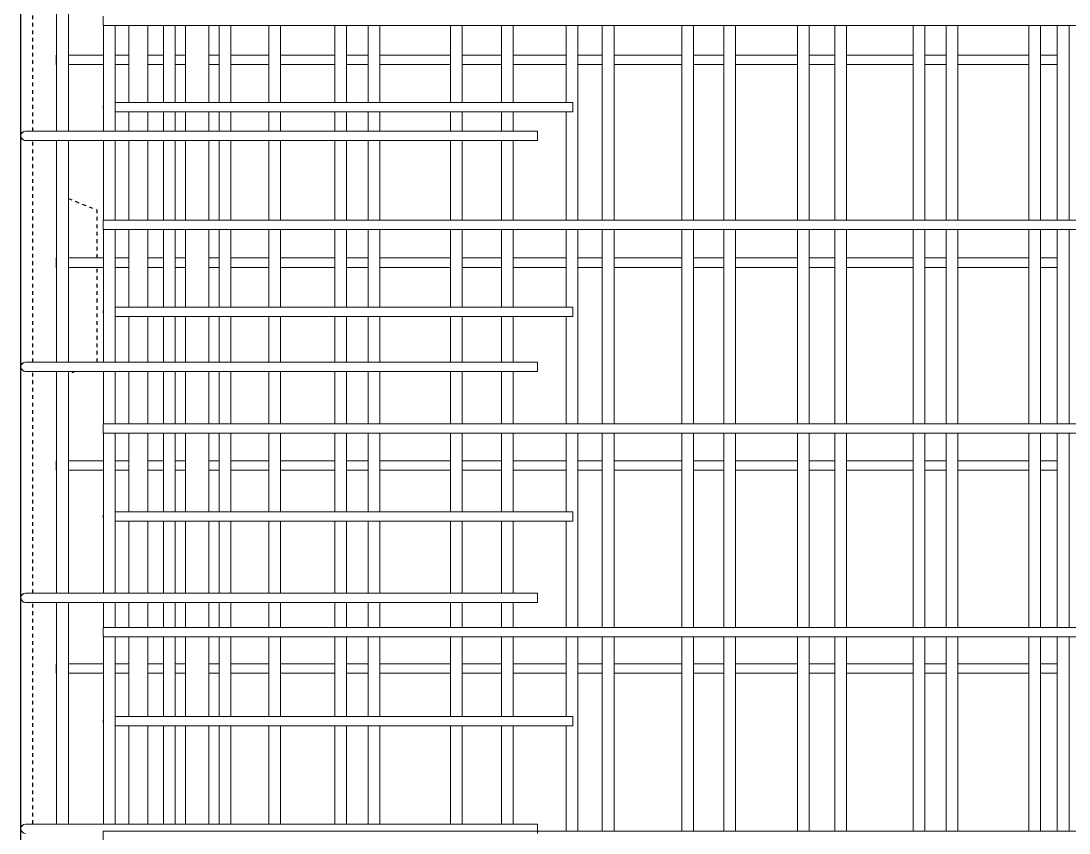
# Model space of a CAD drawing. Header units: millimetres. Extents: x -7118 to 5307, y -2677 to 10400.
# Drawn here: x -4296 to -3404, y 5412 to 6104 of the extents above; entities that cross this region are included whole.
import ezdxf

# ---------------------------------------------------------------- set-up
doc = ezdxf.new("R2010")
doc.units = ezdxf.units.MM
doc.linetypes.add('Dash', pattern=[6.36, 3.18, -3.18])
for name, color, linetype, lineweight in [('A-WALL', 113, 'Continuous', 25), ('A-WALL-HDLN', 110, 'Dash', 25), ('S-RBAR', 171, 'Continuous', 18)]:
    doc.layers.add(name, color=color, linetype=linetype, lineweight=lineweight)

msp = doc.modelspace()

# ---------------------------------------------------------------- linework, layer by layer
at = {"layer": 'A-WALL'}
msp.add_line((-4296.19617, -1395), (-4296.19617, 7060), dxfattribs=at)
at = {"layer": 'A-WALL-HDLN'}
for p, q in [((-4286.19359, 6009.77778), (-4286.19359, 6198.55556)), ((-4286.19359, 5813), (-4286.19359, 6001.77778)), ((-4255.84482, 5952.35946), (-4231.19617, 5942.5)), ((-4231.19617, 5901.73077), (-4231.19617, 5942.5)), ((-4231.19617, 5813), (-4231.19617, 5893.73077)), ((-4286.19359, 5616.22222), (-4286.19359, 5805)), ((-4249.94617, 5805), (-4255.84482, 5802.64054)), ((-4286.19359, 5419.44444), (-4286.19359, 5608.22222))]:
    msp.add_line(p, q, dxfattribs=at)
at = {"layer": 'S-RBAR'}
for p, q in [((-4265.84482, 6009.77778), (-4265.84482, 6198.55556)), ((-4255.84482, 6009.77778), (-4255.84482, 6198.55556)), ((-4226.19617, 6099.63462), (-4226.19617, 6107.63462)), ((-4226.19617, 6099.63462), (-2591.19617, 6099.63462)), ((-4225.89942, 6009.77778), (-4225.89942, 6099.63462)), ((-4215.89942, 6009.77778), (-4215.89942, 6099.63462)), ((-4204.19617, 6034.29412), (-4204.19617, 6099.63462)), ((-4188.19617, 6034.29412), (-4188.19617, 6099.63462)), ((-4174.89211, 6034.29412), (-4174.89211, 6099.63462)), ((-4164.89211, 6034.29412), (-4164.89211, 6099.63462)), ((-4156.19617, 6034.29412), (-4156.19617, 6099.63462)), ((-4136.19617, 6034.29412), (-4136.19617, 6099.63462)), ((-4127.39456, 6034.29412), (-4127.39456, 6099.63462)), ((-4117.39456, 6034.29412), (-4117.39456, 6099.63462)), ((-4085.18941, 6034.29412), (-4085.18941, 6099.63462)), ((-4075.18941, 6034.29412), (-4075.18941, 6099.63462)), ((-4028.8897, 6034.29412), (-4028.8897, 6099.63462)), ((-4018.8897, 6034.29412), (-4018.8897, 6099.63462)), ((-4000.48671, 6034.29412), (-4000.48671, 6099.63462)), ((-3990.48671, 6034.29412), (-3990.48671, 6099.63462)), ((-3930.38485, 6034.29412), (-3930.38485, 6099.63462)), ((-3920.38485, 6034.29412), (-3920.38485, 6099.63462)), ((-3887.03401, 6034.29412), (-3887.03401, 6099.63462)), ((-3877.03401, 6034.29412), (-3877.03401, 6099.63462)), ((-3831.87999, 6034.29412), (-3831.87999, 6099.63462)), ((-3821.87999, 5934.03846), (-3821.87999, 6099.63462)), ((-3801.0813, 5934.03846), (-3801.0813, 6099.63462)), ((-3791.0813, 5934.03846), (-3791.0813, 6099.63462)), ((-3733.37513, 5934.03846), (-3733.37513, 6099.63462)), ((-3723.37513, 5934.03846), (-3723.37513, 6099.63462)), ((-3697.6286, 5934.03846), (-3697.6286, 6099.63462)), ((-3687.6286, 5934.03846), (-3687.6286, 6099.63462)), ((-3634.87027, 5934.03846), (-3634.87027, 6099.63462)), ((-3624.87027, 5934.03846), (-3624.87027, 6099.63462)), ((-3602.9259, 5934.03846), (-3602.9259, 6099.63462)), ((-3592.9259, 5934.03846), (-3592.9259, 6099.63462)), ((-3536.36542, 5934.03846), (-3536.36542, 6099.63462)), ((-3526.36542, 5934.03846), (-3526.36542, 6099.63462)), ((-3508.2232, 5934.03846), (-3508.2232, 6099.63462)), ((-3498.2232, 5934.03846), (-3498.2232, 6099.63462)), ((-3437.86056, 5934.03846), (-3437.86056, 6099.63462)), ((-3427.86056, 5934.03846), (-3427.86056, 6099.63462)), ((-3413.52049, 5934.03846), (-3413.52049, 6099.63462)), ((-3403.52049, 5934.03846), (-3403.52049, 6099.63462)), ((-4266.19617, 6066.55769), (-4266.19617, 6074.55769)), ((-4255.84482, 6074.55769), (-4225.89942, 6074.55769)), ((-4215.89942, 6074.55769), (-4204.19617, 6074.55769)), ((-4188.19617, 6074.55769), (-4174.89211, 6074.55769)), ((-4164.89211, 6074.55769), (-4156.19617, 6074.55769)), ((-4136.19617, 6074.55769), (-4127.39456, 6074.55769)), ((-4117.39456, 6074.55769), (-4085.18941, 6074.55769)), ((-4075.18941, 6074.55769), (-4028.8897, 6074.55769)), ((-4018.8897, 6074.55769), (-4000.48671, 6074.55769)), ((-3990.48671, 6074.55769), (-3930.38485, 6074.55769)), ((-3920.38485, 6074.55769), (-3887.03401, 6074.55769)), ((-3877.03401, 6074.55769), (-3831.87999, 6074.55769)), ((-3821.87999, 6074.55769), (-3801.0813, 6074.55769)), ((-3791.0813, 6074.55769), (-3733.37513, 6074.55769)), ((-3723.37513, 6074.55769), (-3697.6286, 6074.55769)), ((-3687.6286, 6074.55769), (-3634.87027, 6074.55769)), ((-3624.87027, 6074.55769), (-3602.9259, 6074.55769)), ((-3592.9259, 6074.55769), (-3536.36542, 6074.55769)), ((-3526.36542, 6074.55769), (-3508.2232, 6074.55769)), ((-3498.2232, 6074.55769), (-3437.86056, 6074.55769)), ((-3427.86056, 6074.55769), (-3413.52049, 6074.55769)), ((-4255.84482, 6066.55769), (-4225.89942, 6066.55769)), ((-4215.89942, 6066.55769), (-4204.19617, 6066.55769)), ((-4188.19617, 6066.55769), (-4174.89211, 6066.55769)), ((-4164.89211, 6066.55769), (-4156.19617, 6066.55769)), ((-4136.19617, 6066.55769), (-4127.39456, 6066.55769)), ((-4117.39456, 6066.55769), (-4085.18941, 6066.55769)), ((-4075.18941, 6066.55769), (-4028.8897, 6066.55769)), ((-4018.8897, 6066.55769), (-4000.48671, 6066.55769)), ((-3990.48671, 6066.55769), (-3930.38485, 6066.55769)), ((-3920.38485, 6066.55769), (-3887.03401, 6066.55769)), ((-3877.03401, 6066.55769), (-3831.87999, 6066.55769)), ((-3821.87999, 6066.55769), (-3801.0813, 6066.55769)), ((-3791.0813, 6066.55769), (-3733.37513, 6066.55769)), ((-3723.37513, 6066.55769), (-3697.6286, 6066.55769)), ((-3687.6286, 6066.55769), (-3634.87027, 6066.55769)), ((-3624.87027, 6066.55769), (-3602.9259, 6066.55769)), ((-3592.9259, 6066.55769), (-3536.36542, 6066.55769)), ((-3526.36542, 6066.55769), (-3508.2232, 6066.55769)), ((-3498.2232, 6066.55769), (-3437.86056, 6066.55769)), ((-3427.86056, 6066.55769), (-3413.52049, 6066.55769)), ((-4186.19617, 6034.29412), (-4216.26621, 6034.29412)), ((-4186.19617, 6026.29412), (-4216.26621, 6026.29412)), ((-4204.19617, 6009.77778), (-4204.19617, 6026.29412)), ((-4188.19617, 6009.77778), (-4188.19617, 6026.29412)), ((-4186.19617, 6034.29412), (-3826.19617, 6034.29412)), ((-4186.19617, 6026.29412), (-3826.19617, 6026.29412)), ((-4174.89211, 6009.77778), (-4174.89211, 6026.29412)), ((-4164.89211, 6009.77778), (-4164.89211, 6026.29412)), ((-4156.19617, 6009.77778), (-4156.19617, 6026.29412)), ((-4136.19617, 6009.77778), (-4136.19617, 6026.29412)), ((-4127.39456, 6009.77778), (-4127.39456, 6026.29412)), ((-4117.39456, 6009.77778), (-4117.39456, 6026.29412)), ((-4085.18941, 6009.77778), (-4085.18941, 6026.29412)), ((-4075.18941, 6009.77778), (-4075.18941, 6026.29412)), ((-4028.8897, 6009.77778), (-4028.8897, 6026.29412)), ((-4018.8897, 6009.77778), (-4018.8897, 6026.29412)), ((-4000.48671, 6009.77778), (-4000.48671, 6026.29412)), ((-3990.48671, 6009.77778), (-3990.48671, 6026.29412)), ((-3930.38485, 6009.77778), (-3930.38485, 6026.29412)), ((-3920.38485, 6009.77778), (-3920.38485, 6026.29412)), ((-3887.03401, 6009.77778), (-3887.03401, 6026.29412)), ((-3877.03401, 6009.77778), (-3877.03401, 6026.29412)), ((-3831.87999, 5934.03846), (-3831.87999, 6026.29412)), ((-3826.19617, 6026.29412), (-3826.19617, 6034.29412)), ((-4272.19617, 6009.77778), (-4292.19617, 6009.77778)), ((-4272.19617, 6009.77778), (-3856.19617, 6009.77778)), ((-3856.19617, 6001.77778), (-3856.19617, 6009.77778)), ((-4272.19617, 6001.77778), (-4292.19617, 6001.77778)), ((-4272.19617, 6001.77778), (-3856.19617, 6001.77778)), ((-4265.84482, 5813), (-4265.84482, 6001.77778)), ((-4255.84482, 5813), (-4255.84482, 6001.77778)), ((-4225.89942, 5934.03846), (-4225.89942, 6001.77778)), ((-4215.89942, 5934.03846), (-4215.89942, 6001.77778)), ((-4204.19617, 5934.03846), (-4204.19617, 6001.77778)), ((-4188.19617, 5934.03846), (-4188.19617, 6001.77778)), ((-4174.89211, 5934.03846), (-4174.89211, 6001.77778)), ((-4164.89211, 5934.03846), (-4164.89211, 6001.77778)), ((-4156.19617, 5934.03846), (-4156.19617, 6001.77778)), ((-4136.19617, 5934.03846), (-4136.19617, 6001.77778)), ((-4127.39456, 5934.03846), (-4127.39456, 6001.77778)), ((-4117.39456, 5934.03846), (-4117.39456, 6001.77778)), ((-4085.18941, 5934.03846), (-4085.18941, 6001.77778)), ((-4075.18941, 5934.03846), (-4075.18941, 6001.77778)), ((-4028.8897, 5934.03846), (-4028.8897, 6001.77778)), ((-4018.8897, 5934.03846), (-4018.8897, 6001.77778)), ((-4000.48671, 5934.03846), (-4000.48671, 6001.77778)), ((-3990.48671, 5934.03846), (-3990.48671, 6001.77778)), ((-3930.38485, 5934.03846), (-3930.38485, 6001.77778)), ((-3920.38485, 5934.03846), (-3920.38485, 6001.77778)), ((-3887.03401, 5934.03846), (-3887.03401, 6001.77778)), ((-3877.03401, 5934.03846), (-3877.03401, 6001.77778)), ((-4226.19617, 5934.03846), (-2591.19617, 5934.03846)), ((-4226.19617, 5926.03846), (-4226.19617, 5934.03846)), ((-4226.19617, 5926.03846), (-2591.19617, 5926.03846)), ((-4225.89942, 5813), (-4225.89942, 5926.03846)), ((-4215.89942, 5813), (-4215.89942, 5926.03846)), ((-4204.19617, 5859.88235), (-4204.19617, 5926.03846)), ((-4188.19617, 5859.88235), (-4188.19617, 5926.03846)), ((-4174.89211, 5859.88235), (-4174.89211, 5926.03846)), ((-4164.89211, 5859.88235), (-4164.89211, 5926.03846)), ((-4156.19617, 5859.88235), (-4156.19617, 5926.03846)), ((-4136.19617, 5859.88235), (-4136.19617, 5926.03846)), ((-4127.39456, 5859.88235), (-4127.39456, 5926.03846)), ((-4117.39456, 5859.88235), (-4117.39456, 5926.03846)), ((-4085.18941, 5859.88235), (-4085.18941, 5926.03846)), ((-4075.18941, 5859.88235), (-4075.18941, 5926.03846)), ((-4028.8897, 5859.88235), (-4028.8897, 5926.03846)), ((-4018.8897, 5859.88235), (-4018.8897, 5926.03846)), ((-4000.48671, 5859.88235), (-4000.48671, 5926.03846)), ((-3990.48671, 5859.88235), (-3990.48671, 5926.03846)), ((-3930.38485, 5859.88235), (-3930.38485, 5926.03846)), ((-3920.38485, 5859.88235), (-3920.38485, 5926.03846)), ((-3887.03401, 5859.88235), (-3887.03401, 5926.03846)), ((-3877.03401, 5859.88235), (-3877.03401, 5926.03846)), ((-3831.87999, 5859.88235), (-3831.87999, 5926.03846)), ((-3821.87999, 5760.44231), (-3821.87999, 5926.03846)), ((-3801.0813, 5760.44231), (-3801.0813, 5926.03846)), ((-3791.0813, 5760.44231), (-3791.0813, 5926.03846)), ((-3733.37513, 5760.44231), (-3733.37513, 5926.03846)), ((-3723.37513, 5760.44231), (-3723.37513, 5926.03846)), ((-3697.6286, 5760.44231), (-3697.6286, 5926.03846)), ((-3687.6286, 5760.44231), (-3687.6286, 5926.03846)), ((-3634.87027, 5760.44231), (-3634.87027, 5926.03846)), ((-3624.87027, 5760.44231), (-3624.87027, 5926.03846)), ((-3602.9259, 5760.44231), (-3602.9259, 5926.03846)), ((-3592.9259, 5760.44231), (-3592.9259, 5926.03846)), ((-3536.36542, 5760.44231), (-3536.36542, 5926.03846)), ((-3526.36542, 5760.44231), (-3526.36542, 5926.03846)), ((-3508.2232, 5760.44231), (-3508.2232, 5926.03846)), ((-3498.2232, 5760.44231), (-3498.2232, 5926.03846)), ((-3437.86056, 5760.44231), (-3437.86056, 5926.03846)), ((-3427.86056, 5760.44231), (-3427.86056, 5926.03846)), ((-3413.52049, 5760.44231), (-3413.52049, 5926.03846)), ((-3403.52049, 5760.44231), (-3403.52049, 5926.03846)), ((-4266.19617, 5893.73077), (-4266.19617, 5901.73077)), ((-4255.84482, 5901.73077), (-4225.89942, 5901.73077)), ((-4215.89942, 5901.73077), (-4204.19617, 5901.73077)), ((-4188.19617, 5901.73077), (-4174.89211, 5901.73077)), ((-4164.89211, 5901.73077), (-4156.19617, 5901.73077)), ((-4136.19617, 5901.73077), (-4127.39456, 5901.73077)), ((-4117.39456, 5901.73077), (-4085.18941, 5901.73077)), ((-4075.18941, 5901.73077), (-4028.8897, 5901.73077)), ((-4018.8897, 5901.73077), (-4000.48671, 5901.73077)), ((-3990.48671, 5901.73077), (-3930.38485, 5901.73077)), ((-3920.38485, 5901.73077), (-3887.03401, 5901.73077)), ((-3877.03401, 5901.73077), (-3831.87999, 5901.73077)), ((-3821.87999, 5901.73077), (-3801.0813, 5901.73077)), ((-3791.0813, 5901.73077), (-3733.37513, 5901.73077)), ((-3723.37513, 5901.73077), (-3697.6286, 5901.73077)), ((-3687.6286, 5901.73077), (-3634.87027, 5901.73077)), ((-3624.87027, 5901.73077), (-3602.9259, 5901.73077)), ((-3592.9259, 5901.73077), (-3536.36542, 5901.73077)), ((-3526.36542, 5901.73077), (-3508.2232, 5901.73077)), ((-3498.2232, 5901.73077), (-3437.86056, 5901.73077)), ((-3427.86056, 5901.73077), (-3413.52049, 5901.73077)), ((-4255.84482, 5893.73077), (-4225.89942, 5893.73077)), ((-4215.89942, 5893.73077), (-4204.19617, 5893.73077)), ((-4188.19617, 5893.73077), (-4174.89211, 5893.73077)), ((-4164.89211, 5893.73077), (-4156.19617, 5893.73077)), ((-4136.19617, 5893.73077), (-4127.39456, 5893.73077)), ((-4117.39456, 5893.73077), (-4085.18941, 5893.73077)), ((-4075.18941, 5893.73077), (-4028.8897, 5893.73077)), ((-4018.8897, 5893.73077), (-4000.48671, 5893.73077)), ((-3990.48671, 5893.73077), (-3930.38485, 5893.73077)), ((-3920.38485, 5893.73077), (-3887.03401, 5893.73077)), ((-3877.03401, 5893.73077), (-3831.87999, 5893.73077)), ((-3821.87999, 5893.73077), (-3801.0813, 5893.73077)), ((-3791.0813, 5893.73077), (-3733.37513, 5893.73077)), ((-3723.37513, 5893.73077), (-3697.6286, 5893.73077)), ((-3687.6286, 5893.73077), (-3634.87027, 5893.73077)), ((-3624.87027, 5893.73077), (-3602.9259, 5893.73077)), ((-3592.9259, 5893.73077), (-3536.36542, 5893.73077)), ((-3526.36542, 5893.73077), (-3508.2232, 5893.73077)), ((-3498.2232, 5893.73077), (-3437.86056, 5893.73077)), ((-3427.86056, 5893.73077), (-3413.52049, 5893.73077)), ((-4186.19617, 5859.88235), (-4216.26621, 5859.88235)), ((-4186.19617, 5859.88235), (-3826.19617, 5859.88235)), ((-3826.19617, 5851.88235), (-3826.19617, 5859.88235)), ((-4186.19617, 5851.88235), (-4216.26621, 5851.88235)), ((-4204.19617, 5813), (-4204.19617, 5851.88235)), ((-4188.19617, 5813), (-4188.19617, 5851.88235)), ((-4186.19617, 5851.88235), (-3826.19617, 5851.88235)), ((-4174.89211, 5813), (-4174.89211, 5851.88235)), ((-4164.89211, 5813), (-4164.89211, 5851.88235)), ((-4156.19617, 5813), (-4156.19617, 5851.88235)), ((-4136.19617, 5813), (-4136.19617, 5851.88235)), ((-4127.39456, 5813), (-4127.39456, 5851.88235)), ((-4117.39456, 5813), (-4117.39456, 5851.88235)), ((-4085.18941, 5813), (-4085.18941, 5851.88235)), ((-4075.18941, 5813), (-4075.18941, 5851.88235)), ((-4028.8897, 5813), (-4028.8897, 5851.88235)), ((-4018.8897, 5813), (-4018.8897, 5851.88235)), ((-4000.48671, 5813), (-4000.48671, 5851.88235)), ((-3990.48671, 5813), (-3990.48671, 5851.88235)), ((-3930.38485, 5813), (-3930.38485, 5851.88235)), ((-3920.38485, 5813), (-3920.38485, 5851.88235)), ((-3887.03401, 5813), (-3887.03401, 5851.88235)), ((-3877.03401, 5813), (-3877.03401, 5851.88235)), ((-3831.87999, 5760.44231), (-3831.87999, 5851.88235)), ((-4272.19617, 5813), (-4292.19617, 5813)), ((-4272.19617, 5813), (-3856.19617, 5813)), ((-3856.19617, 5805), (-3856.19617, 5813)), ((-4272.19617, 5805), (-4292.19617, 5805)), ((-4272.19617, 5805), (-3856.19617, 5805)), ((-4265.84482, 5616.22222), (-4265.84482, 5805)), ((-4255.84482, 5616.22222), (-4255.84482, 5805)), ((-4225.89942, 5760.44231), (-4225.89942, 5805)), ((-4215.89942, 5760.44231), (-4215.89942, 5805)), ((-4204.19617, 5760.44231), (-4204.19617, 5805)), ((-4188.19617, 5760.44231), (-4188.19617, 5805)), ((-4174.89211, 5760.44231), (-4174.89211, 5805)), ((-4164.89211, 5760.44231), (-4164.89211, 5805)), ((-4156.19617, 5760.44231), (-4156.19617, 5805)), ((-4136.19617, 5760.44231), (-4136.19617, 5805)), ((-4127.39456, 5760.44231), (-4127.39456, 5805)), ((-4117.39456, 5760.44231), (-4117.39456, 5805)), ((-4085.18941, 5760.44231), (-4085.18941, 5805)), ((-4075.18941, 5760.44231), (-4075.18941, 5805)), ((-4028.8897, 5760.44231), (-4028.8897, 5805)), ((-4018.8897, 5760.44231), (-4018.8897, 5805)), ((-4000.48671, 5760.44231), (-4000.48671, 5805)), ((-3990.48671, 5760.44231), (-3990.48671, 5805)), ((-3930.38485, 5760.44231), (-3930.38485, 5805)), ((-3920.38485, 5760.44231), (-3920.38485, 5805)), ((-3887.03401, 5760.44231), (-3887.03401, 5805)), ((-3877.03401, 5760.44231), (-3877.03401, 5805)), ((-4226.19617, 5760.44231), (-2591.19617, 5760.44231)), ((-4226.19617, 5752.44231), (-4226.19617, 5760.44231)), ((-4226.19617, 5752.44231), (-2591.19617, 5752.44231)), ((-4225.89942, 5616.22222), (-4225.89942, 5752.44231)), ((-4215.89942, 5616.22222), (-4215.89942, 5752.44231)), ((-4204.19617, 5685.47059), (-4204.19617, 5752.44231)), ((-4188.19617, 5685.47059), (-4188.19617, 5752.44231)), ((-4174.89211, 5685.47059), (-4174.89211, 5752.44231)), ((-4164.89211, 5685.47059), (-4164.89211, 5752.44231)), ((-4156.19617, 5685.47059), (-4156.19617, 5752.44231)), ((-4136.19617, 5685.47059), (-4136.19617, 5752.44231)), ((-4127.39456, 5685.47059), (-4127.39456, 5752.44231)), ((-4117.39456, 5685.47059), (-4117.39456, 5752.44231)), ((-4085.18941, 5685.47059), (-4085.18941, 5752.44231)), ((-4075.18941, 5685.47059), (-4075.18941, 5752.44231)), ((-4028.8897, 5685.47059), (-4028.8897, 5752.44231)), ((-4018.8897, 5685.47059), (-4018.8897, 5752.44231)), ((-4000.48671, 5685.47059), (-4000.48671, 5752.44231)), ((-3990.48671, 5685.47059), (-3990.48671, 5752.44231)), ((-3930.38485, 5685.47059), (-3930.38485, 5752.44231)), ((-3920.38485, 5685.47059), (-3920.38485, 5752.44231)), ((-3887.03401, 5685.47059), (-3887.03401, 5752.44231)), ((-3877.03401, 5685.47059), (-3877.03401, 5752.44231)), ((-3831.87999, 5685.47059), (-3831.87999, 5752.44231)), ((-3821.87999, 5586.84615), (-3821.87999, 5752.44231)), ((-3801.0813, 5586.84615), (-3801.0813, 5752.44231)), ((-3791.0813, 5586.84615), (-3791.0813, 5752.44231)), ((-3733.37513, 5586.84615), (-3733.37513, 5752.44231)), ((-3723.37513, 5586.84615), (-3723.37513, 5752.44231)), ((-3697.6286, 5586.84615), (-3697.6286, 5752.44231)), ((-3687.6286, 5586.84615), (-3687.6286, 5752.44231)), ((-3634.87027, 5586.84615), (-3634.87027, 5752.44231)), ((-3624.87027, 5586.84615), (-3624.87027, 5752.44231)), ((-3602.9259, 5586.84615), (-3602.9259, 5752.44231)), ((-3592.9259, 5586.84615), (-3592.9259, 5752.44231)), ((-3536.36542, 5586.84615), (-3536.36542, 5752.44231)), ((-3526.36542, 5586.84615), (-3526.36542, 5752.44231)), ((-3508.2232, 5586.84615), (-3508.2232, 5752.44231)), ((-3498.2232, 5586.84615), (-3498.2232, 5752.44231)), ((-3437.86056, 5586.84615), (-3437.86056, 5752.44231)), ((-3427.86056, 5586.84615), (-3427.86056, 5752.44231)), ((-3413.52049, 5586.84615), (-3413.52049, 5752.44231)), ((-3403.52049, 5586.84615), (-3403.52049, 5752.44231)), ((-4266.19617, 5720.90385), (-4266.19617, 5728.90385)), ((-4255.84482, 5728.90385), (-4225.89942, 5728.90385)), ((-4215.89942, 5728.90385), (-4204.19617, 5728.90385)), ((-4188.19617, 5728.90385), (-4174.89211, 5728.90385)), ((-4164.89211, 5728.90385), (-4156.19617, 5728.90385)), ((-4136.19617, 5728.90385), (-4127.39456, 5728.90385)), ((-4117.39456, 5728.90385), (-4085.18941, 5728.90385)), ((-4075.18941, 5728.90385), (-4028.8897, 5728.90385)), ((-4018.8897, 5728.90385), (-4000.48671, 5728.90385)), ((-3990.48671, 5728.90385), (-3930.38485, 5728.90385)), ((-3920.38485, 5728.90385), (-3887.03401, 5728.90385)), ((-3877.03401, 5728.90385), (-3831.87999, 5728.90385)), ((-3821.87999, 5728.90385), (-3801.0813, 5728.90385)), ((-3791.0813, 5728.90385), (-3733.37513, 5728.90385)), ((-3723.37513, 5728.90385), (-3697.6286, 5728.90385)), ((-3687.6286, 5728.90385), (-3634.87027, 5728.90385)), ((-3624.87027, 5728.90385), (-3602.9259, 5728.90385)), ((-3592.9259, 5728.90385), (-3536.36542, 5728.90385)), ((-3526.36542, 5728.90385), (-3508.2232, 5728.90385)), ((-3498.2232, 5728.90385), (-3437.86056, 5728.90385)), ((-3427.86056, 5728.90385), (-3413.52049, 5728.90385)), ((-4255.84482, 5720.90385), (-4225.89942, 5720.90385)), ((-4215.89942, 5720.90385), (-4204.19617, 5720.90385)), ((-4188.19617, 5720.90385), (-4174.89211, 5720.90385)), ((-4164.89211, 5720.90385), (-4156.19617, 5720.90385)), ((-4136.19617, 5720.90385), (-4127.39456, 5720.90385)), ((-4117.39456, 5720.90385), (-4085.18941, 5720.90385)), ((-4075.18941, 5720.90385), (-4028.8897, 5720.90385)), ((-4018.8897, 5720.90385), (-4000.48671, 5720.90385)), ((-3990.48671, 5720.90385), (-3930.38485, 5720.90385)), ((-3920.38485, 5720.90385), (-3887.03401, 5720.90385)), ((-3877.03401, 5720.90385), (-3831.87999, 5720.90385)), ((-3821.87999, 5720.90385), (-3801.0813, 5720.90385)), ((-3791.0813, 5720.90385), (-3733.37513, 5720.90385)), ((-3723.37513, 5720.90385), (-3697.6286, 5720.90385)), ((-3687.6286, 5720.90385), (-3634.87027, 5720.90385)), ((-3624.87027, 5720.90385), (-3602.9259, 5720.90385)), ((-3592.9259, 5720.90385), (-3536.36542, 5720.90385)), ((-3526.36542, 5720.90385), (-3508.2232, 5720.90385)), ((-3498.2232, 5720.90385), (-3437.86056, 5720.90385)), ((-3427.86056, 5720.90385), (-3413.52049, 5720.90385)), ((-4186.19617, 5685.47059), (-4216.26621, 5685.47059)), ((-4186.19617, 5677.47059), (-4216.26621, 5677.47059)), ((-4204.19617, 5616.22222), (-4204.19617, 5677.47059)), ((-4188.19617, 5616.22222), (-4188.19617, 5677.47059)), ((-4186.19617, 5685.47059), (-3826.19617, 5685.47059)), ((-4186.19617, 5677.47059), (-3826.19617, 5677.47059)), ((-4174.89211, 5616.22222), (-4174.89211, 5677.47059)), ((-4164.89211, 5616.22222), (-4164.89211, 5677.47059)), ((-4156.19617, 5616.22222), (-4156.19617, 5677.47059)), ((-4136.19617, 5616.22222), (-4136.19617, 5677.47059)), ((-4127.39456, 5616.22222), (-4127.39456, 5677.47059)), ((-4117.39456, 5616.22222), (-4117.39456, 5677.47059)), ((-4085.18941, 5616.22222), (-4085.18941, 5677.47059)), ((-4075.18941, 5616.22222), (-4075.18941, 5677.47059)), ((-4028.8897, 5616.22222), (-4028.8897, 5677.47059)), ((-4018.8897, 5616.22222), (-4018.8897, 5677.47059)), ((-4000.48671, 5616.22222), (-4000.48671, 5677.47059)), ((-3990.48671, 5616.22222), (-3990.48671, 5677.47059)), ((-3930.38485, 5616.22222), (-3930.38485, 5677.47059)), ((-3920.38485, 5616.22222), (-3920.38485, 5677.47059)), ((-3887.03401, 5616.22222), (-3887.03401, 5677.47059)), ((-3877.03401, 5616.22222), (-3877.03401, 5677.47059)), ((-3831.87999, 5586.84615), (-3831.87999, 5677.47059)), ((-3826.19617, 5677.47059), (-3826.19617, 5685.47059)), ((-4272.19617, 5616.22222), (-4292.19617, 5616.22222)), ((-4272.19617, 5616.22222), (-3856.19617, 5616.22222)), ((-3856.19617, 5608.22222), (-3856.19617, 5616.22222)), ((-4272.19617, 5608.22222), (-4292.19617, 5608.22222)), ((-4272.19617, 5608.22222), (-3856.19617, 5608.22222)), ((-4265.84482, 5419.44444), (-4265.84482, 5608.22222)), ((-4255.84482, 5419.44444), (-4255.84482, 5608.22222)), ((-4225.89942, 5586.84615), (-4225.89942, 5608.22222)), ((-4215.89942, 5586.84615), (-4215.89942, 5608.22222)), ((-4204.19617, 5586.84615), (-4204.19617, 5608.22222)), ((-4188.19617, 5586.84615), (-4188.19617, 5608.22222)), ((-4174.89211, 5586.84615), (-4174.89211, 5608.22222)), ((-4164.89211, 5586.84615), (-4164.89211, 5608.22222)), ((-4156.19617, 5586.84615), (-4156.19617, 5608.22222)), ((-4136.19617, 5586.84615), (-4136.19617, 5608.22222)), ((-4127.39456, 5586.84615), (-4127.39456, 5608.22222)), ((-4117.39456, 5586.84615), (-4117.39456, 5608.22222)), ((-4085.18941, 5586.84615), (-4085.18941, 5608.22222)), ((-4075.18941, 5586.84615), (-4075.18941, 5608.22222)), ((-4028.8897, 5586.84615), (-4028.8897, 5608.22222)), ((-4018.8897, 5586.84615), (-4018.8897, 5608.22222)), ((-4000.48671, 5586.84615), (-4000.48671, 5608.22222)), ((-3990.48671, 5586.84615), (-3990.48671, 5608.22222)), ((-3930.38485, 5586.84615), (-3930.38485, 5608.22222)), ((-3920.38485, 5586.84615), (-3920.38485, 5608.22222)), ((-3887.03401, 5586.84615), (-3887.03401, 5608.22222)), ((-3877.03401, 5586.84615), (-3877.03401, 5608.22222)), ((-4226.19617, 5586.84615), (-2591.19617, 5586.84615)), ((-4226.19617, 5578.84615), (-4226.19617, 5586.84615)), ((-4226.19617, 5578.84615), (-2591.19617, 5578.84615)), ((-4225.89942, 5419.44444), (-4225.89942, 5578.84615)), ((-4215.89942, 5419.44444), (-4215.89942, 5578.84615)), ((-4204.19617, 5511.05882), (-4204.19617, 5578.84615)), ((-4188.19617, 5511.05882), (-4188.19617, 5578.84615)), ((-4174.89211, 5511.05882), (-4174.89211, 5578.84615)), ((-4164.89211, 5511.05882), (-4164.89211, 5578.84615)), ((-4156.19617, 5511.05882), (-4156.19617, 5578.84615)), ((-4136.19617, 5511.05882), (-4136.19617, 5578.84615)), ((-4127.39456, 5511.05882), (-4127.39456, 5578.84615)), ((-4117.39456, 5511.05882), (-4117.39456, 5578.84615)), ((-4085.18941, 5511.05882), (-4085.18941, 5578.84615)), ((-4075.18941, 5511.05882), (-4075.18941, 5578.84615)), ((-4028.8897, 5511.05882), (-4028.8897, 5578.84615)), ((-4018.8897, 5511.05882), (-4018.8897, 5578.84615)), ((-4000.48671, 5511.05882), (-4000.48671, 5578.84615)), ((-3990.48671, 5511.05882), (-3990.48671, 5578.84615)), ((-3930.38485, 5511.05882), (-3930.38485, 5578.84615)), ((-3920.38485, 5511.05882), (-3920.38485, 5578.84615)), ((-3887.03401, 5511.05882), (-3887.03401, 5578.84615)), ((-3877.03401, 5511.05882), (-3877.03401, 5578.84615)), ((-3831.87999, 5511.05882), (-3831.87999, 5578.84615)), ((-3821.87999, 5413.25), (-3821.87999, 5578.84615)), ((-3801.0813, 5413.25), (-3801.0813, 5578.84615)), ((-3791.0813, 5413.25), (-3791.0813, 5578.84615)), ((-3733.37513, 5413.25), (-3733.37513, 5578.84615)), ((-3723.37513, 5413.25), (-3723.37513, 5578.84615)), ((-3697.6286, 5413.25), (-3697.6286, 5578.84615)), ((-3687.6286, 5413.25), (-3687.6286, 5578.84615)), ((-3634.87027, 5413.25), (-3634.87027, 5578.84615)), ((-3624.87027, 5413.25), (-3624.87027, 5578.84615)), ((-3602.9259, 5413.25), (-3602.9259, 5578.84615)), ((-3592.9259, 5413.25), (-3592.9259, 5578.84615)), ((-3536.36542, 5413.25), (-3536.36542, 5578.84615)), ((-3526.36542, 5413.25), (-3526.36542, 5578.84615)), ((-3508.2232, 5413.25), (-3508.2232, 5578.84615)), ((-3498.2232, 5413.25), (-3498.2232, 5578.84615)), ((-3437.86056, 5413.25), (-3437.86056, 5578.84615)), ((-3427.86056, 5413.25), (-3427.86056, 5578.84615)), ((-3413.52049, 5413.25), (-3413.52049, 5578.84615)), ((-3403.52049, 5413.25), (-3403.52049, 5578.84615)), ((-4266.19617, 5548.07692), (-4266.19617, 5556.07692)), ((-4255.84482, 5556.07692), (-4225.89942, 5556.07692)), ((-4215.89942, 5556.07692), (-4204.19617, 5556.07692)), ((-4188.19617, 5556.07692), (-4174.89211, 5556.07692)), ((-4164.89211, 5556.07692), (-4156.19617, 5556.07692)), ((-4136.19617, 5556.07692), (-4127.39456, 5556.07692)), ((-4117.39456, 5556.07692), (-4085.18941, 5556.07692)), ((-4075.18941, 5556.07692), (-4028.8897, 5556.07692)), ((-4018.8897, 5556.07692), (-4000.48671, 5556.07692)), ((-3990.48671, 5556.07692), (-3930.38485, 5556.07692)), ((-3920.38485, 5556.07692), (-3887.03401, 5556.07692)), ((-3877.03401, 5556.07692), (-3831.87999, 5556.07692)), ((-3821.87999, 5556.07692), (-3801.0813, 5556.07692)), ((-3791.0813, 5556.07692), (-3733.37513, 5556.07692)), ((-3723.37513, 5556.07692), (-3697.6286, 5556.07692)), ((-3687.6286, 5556.07692), (-3634.87027, 5556.07692)), ((-3624.87027, 5556.07692), (-3602.9259, 5556.07692)), ((-3592.9259, 5556.07692), (-3536.36542, 5556.07692)), ((-3526.36542, 5556.07692), (-3508.2232, 5556.07692)), ((-3498.2232, 5556.07692), (-3437.86056, 5556.07692)), ((-3427.86056, 5556.07692), (-3413.52049, 5556.07692)), ((-4255.84482, 5548.07692), (-4225.89942, 5548.07692)), ((-4215.89942, 5548.07692), (-4204.19617, 5548.07692)), ((-4188.19617, 5548.07692), (-4174.89211, 5548.07692)), ((-4164.89211, 5548.07692), (-4156.19617, 5548.07692)), ((-4136.19617, 5548.07692), (-4127.39456, 5548.07692)), ((-4117.39456, 5548.07692), (-4085.18941, 5548.07692)), ((-4075.18941, 5548.07692), (-4028.8897, 5548.07692)), ((-4018.8897, 5548.07692), (-4000.48671, 5548.07692)), ((-3990.48671, 5548.07692), (-3930.38485, 5548.07692)), ((-3920.38485, 5548.07692), (-3887.03401, 5548.07692)), ((-3877.03401, 5548.07692), (-3831.87999, 5548.07692)), ((-3821.87999, 5548.07692), (-3801.0813, 5548.07692)), ((-3791.0813, 5548.07692), (-3733.37513, 5548.07692)), ((-3723.37513, 5548.07692), (-3697.6286, 5548.07692)), ((-3687.6286, 5548.07692), (-3634.87027, 5548.07692)), ((-3624.87027, 5548.07692), (-3602.9259, 5548.07692)), ((-3592.9259, 5548.07692), (-3536.36542, 5548.07692)), ((-3526.36542, 5548.07692), (-3508.2232, 5548.07692)), ((-3498.2232, 5548.07692), (-3437.86056, 5548.07692)), ((-3427.86056, 5548.07692), (-3413.52049, 5548.07692)), ((-4186.19617, 5511.05882), (-4216.26621, 5511.05882)), ((-4186.19617, 5511.05882), (-3826.19617, 5511.05882)), ((-3826.19617, 5503.05882), (-3826.19617, 5511.05882)), ((-4186.19617, 5503.05882), (-4216.26621, 5503.05882)), ((-4204.19617, 5419.44444), (-4204.19617, 5503.05882)), ((-4188.19617, 5419.44444), (-4188.19617, 5503.05882)), ((-4186.19617, 5503.05882), (-3826.19617, 5503.05882)), ((-4174.89211, 5419.44444), (-4174.89211, 5503.05882)), ((-4164.89211, 5419.44444), (-4164.89211, 5503.05882)), ((-4156.19617, 5419.44444), (-4156.19617, 5503.05882)), ((-4136.19617, 5419.44444), (-4136.19617, 5503.05882)), ((-4127.39456, 5419.44444), (-4127.39456, 5503.05882)), ((-4117.39456, 5419.44444), (-4117.39456, 5503.05882)), ((-4085.18941, 5419.44444), (-4085.18941, 5503.05882)), ((-4075.18941, 5419.44444), (-4075.18941, 5503.05882)), ((-4028.8897, 5419.44444), (-4028.8897, 5503.05882)), ((-4018.8897, 5419.44444), (-4018.8897, 5503.05882)), ((-4000.48671, 5419.44444), (-4000.48671, 5503.05882)), ((-3990.48671, 5419.44444), (-3990.48671, 5503.05882)), ((-3930.38485, 5419.44444), (-3930.38485, 5503.05882)), ((-3920.38485, 5419.44444), (-3920.38485, 5503.05882)), ((-3887.03401, 5419.44444), (-3887.03401, 5503.05882)), ((-3877.03401, 5419.44444), (-3877.03401, 5503.05882)), ((-3831.87999, 5413.25), (-3831.87999, 5503.05882)), ((-4272.19617, 5419.44444), (-4292.19617, 5419.44444)), ((-4272.19617, 5419.44444), (-3856.19617, 5419.44444)), ((-3856.19617, 5411.44444), (-3856.19617, 5419.44444)), ((-4226.19617, 5413.25), (-2591.19617, 5413.25)), ((-4226.19617, 5405.25), (-4226.19617, 5413.25))]:
    msp.add_line(p, q, dxfattribs=at)
for centre, start, end in [((-4222.19617, 6030.29412), 165, 195), ((-4292.19617, 6005.77778), 90, 270), ((-4292.19617, 6005.77778), 120, 165), ((-4292.19617, 6005.77778), 195, 240), ((-4292.19617, 6005.77778), 255, 270), ((-4222.19617, 5855.88235), 165, 195), ((-4292.19617, 5809), 90, 270), ((-4292.19617, 5809), 120, 165), ((-4292.19617, 5809), 195, 240), ((-4292.19617, 5809), 255, 270), ((-4222.19617, 5681.47059), 165, 195), ((-4292.19617, 5612.22222), 90, 270), ((-4292.19617, 5612.22222), 120, 165), ((-4292.19617, 5612.22222), 195, 240), ((-4292.19617, 5612.22222), 255, 270), ((-4222.19617, 5507.05882), 165, 195), ((-4292.19617, 5415.44444), 90, 270), ((-4292.19617, 5415.44444), 120, 165), ((-4292.19617, 5415.44444), 195, 240)]:
    msp.add_arc(centre, 4, start, end, dxfattribs=at)

doc.saveas('drawing.dxf')
